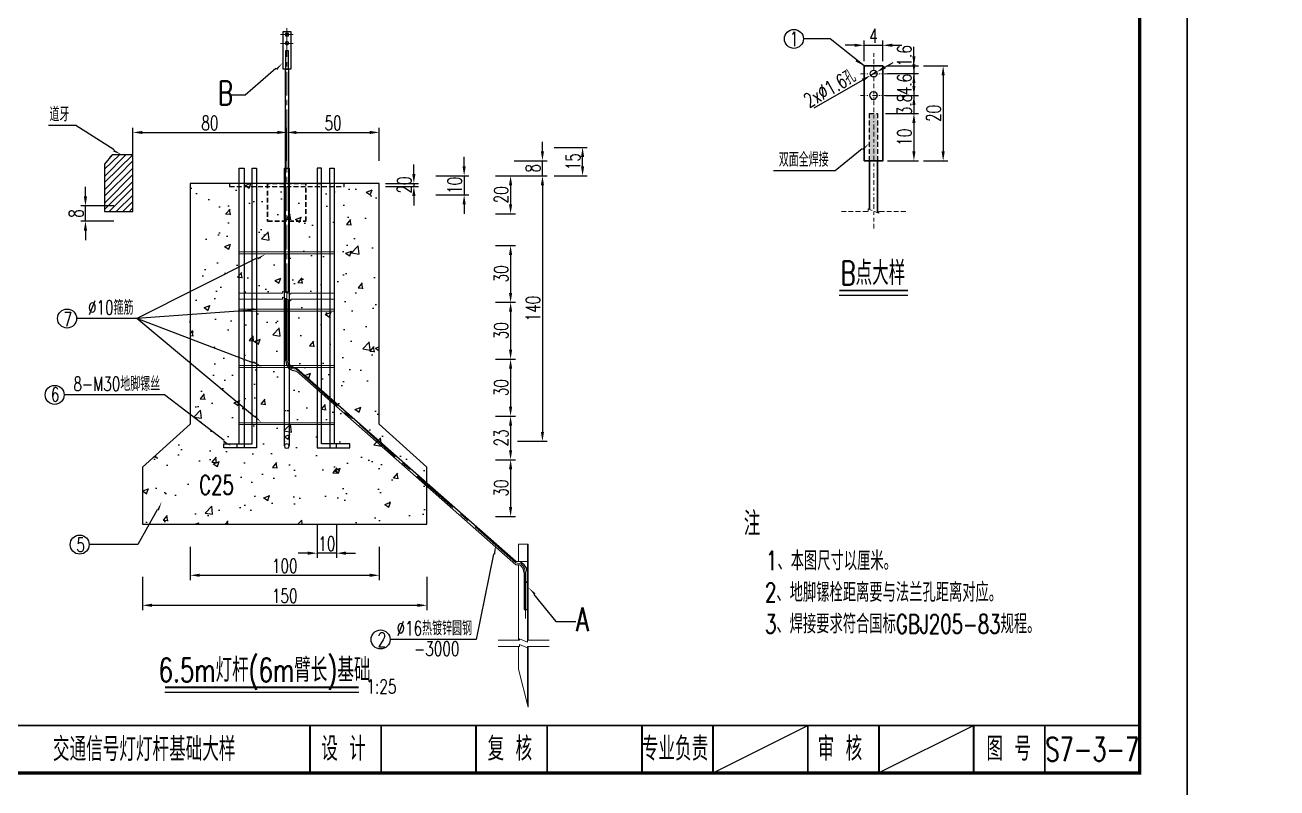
# Model space of a CAD drawing. Extents: x 12342 to 271026, y -9164 to -8044.
# Drawn here: x 14704.8 to 14968.9, y -8857.7 to -8696.8 of the extents above; entities that cross this region are included whole.
import ezdxf
from ezdxf.enums import TextEntityAlignment as Align

# ---------------------------------------------------------------- set-up
doc = ezdxf.new("R2010")
doc.units = 0
doc.header["$LTSCALE"] = 2
doc.header["$PDMODE"] = 32
doc.header["$PDSIZE"] = 0.3
doc.linetypes.add('DASHED', pattern=[0.75, 0.5, -0.25])
doc.layers.get('0').update_dxf_attribs({"linetype": 'CONTINUOUS'})
doc.layers.get('DEFPOINTS').update_dxf_attribs({"linetype": 'CONTINUOUS'})
for name, color, linetype in [('1', 251, 'DASHED'), ('1111111111', 7, 'CONTINUOUS'), ('图层1', 7, 'CONTINUOUS'), ('图框', 7, 'CONTINUOUS'), ('尺寸标注', 4, 'CONTINUOUS'), ('文字', 7, 'CONTINUOUS')]:
    doc.layers.add(name, color=color, linetype=linetype)
doc.styles.get("Standard").update_dxf_attribs({"font": 'simplex1.shx', "width": 0.7, "bigfont": 'hztxt.shx'})
doc.dimstyles.get("Standard").update_dxf_attribs({"dimtxt": 2, "dimasz": 2, "dimexe": 1, "dimexo": 2.5, "dimgap": 0, "dimtad": 1, "dimdec": 3, "dimlfac": 4, "dimzin": 13, "dimdsep": 46, "dimtxsty": 'Standard', "dimblk": 'DIM', "dimcen": -0.09, "dimclrd": 256, "dimclre": 256, "dimclrt": 7, "dimaunit": 1, "dimadec": 0, "dimazin": 0, "dimtfac": 0.0005, "dimtdec": 3, "dimtix": 1, "dimtmove": 2, "dimatfit": 3, "dimldrblk": 'DIM', "dimfxl": 0, "dimtolj": 1, "dimtzin": 13, "dimarcsym": 0})
doc.dimstyles.new('比例1：125', dxfattribs={"dimtxt": 3, "dimasz": 2, "dimexe": 1, "dimexo": 1, "dimgap": 0.5, "dimtad": 1, "dimlfac": 2.5, "dimzin": 12, "dimdsep": 46, "dimtxsty": 'Standard', "dimcen": -0.09, "dimclrd": 256, "dimclre": 256, "dimclrt": 7, "dimaunit": 1, "dimadec": 0, "dimazin": 3, "dimtfac": 0.0005, "dimtix": 1, "dimtmove": 2, "dimatfit": 3, "dimfxl": 0, "dimtolj": 1, "dimtzin": 13, "dimarcsym": 0})

# ---------------------------------------------------------------- blocks, each defined once
blk = doc.blocks.new('series')
at = {"width": 0.75}
for tag, height, p in [('页码', 4, (-35, -19)), ('图名', 5, (-220, -282)), ('图号', 5, (-20, -282))]:
    blk.add_attdef(tag, text='', height=height, dxfattribs=at).set_placement(p, align=Align.MIDDLE_CENTER)
blk = doc.blocks.new('*D799')
at = {"layer": 'DEFPOINTS', "color": 0}
for p in [(14717.53, -8734.93), (14763.99, -8734.93), (14763.99, -8738.13)]:
    blk.add_point(p, dxfattribs=at)
at = {"layer": '尺寸标注', "lineweight": -2}
for p, q in [((14717.53, -8732.93), (14717.53, -8730.93)), ((14723.53, -8734.93), (14716.53, -8734.93)), ((14717.53, -8738.13), (14717.53, -8734.93)), ((14723.53, -8738.13), (14716.53, -8738.13)), ((14717.53, -8740.13), (14717.53, -8742.13))]:
    blk.add_line(p, q, dxfattribs=at)
at = {"layer": '尺寸标注'}
for points in [[(14717.2, -8732.93), (14717.87, -8732.93), (14717.53, -8734.93)], [(14717.2, -8740.13), (14717.87, -8740.13), (14717.53, -8738.13)]]:
    blk.add_solid(points, dxfattribs=at)
at = {"layer": '尺寸标注', "color": 7, "insert": (14715.53, -8736.53), "char_height": 3, "attachment_point": 5, "rotation": 90}
blk.add_mtext('\\A1;8', dxfattribs=at)
blk = doc.blocks.new('*D800')
at = {"layer": 'DEFPOINTS', "color": 0}
for p in [(14766.42, -8785.54), (14770.49, -8785.54), (14766.42, -8808.19)]:
    blk.add_point(p, dxfattribs=at)
at = {"layer": '尺寸标注', "lineweight": -2}
for p, q in [((14766.42, -8802.19), (14766.42, -8809.19)), ((14770.49, -8802.19), (14770.49, -8809.19)), ((14764.42, -8808.19), (14762.42, -8808.19)), ((14770.49, -8808.19), (14766.42, -8808.19)), ((14772.49, -8808.19), (14774.49, -8808.19))]:
    blk.add_line(p, q, dxfattribs=at)
at = {"layer": '尺寸标注'}
for points in [[(14764.42, -8807.85), (14764.42, -8808.52), (14766.42, -8808.19)], [(14772.49, -8807.85), (14772.49, -8808.52), (14770.49, -8808.19)]]:
    blk.add_solid(points, dxfattribs=at)
at = {"layer": '尺寸标注', "color": 7, "insert": (14768.45, -8806.19), "char_height": 3, "attachment_point": 5}
blk.add_mtext('\\A1;10', dxfattribs=at)
blk = doc.blocks.new('*D816')
at = {"layer": 'DEFPOINTS', "color": 0}
for p in [(14729.57, -8794.31), (14789.57, -8796.05), (14789.57, -8819.19)]:
    blk.add_point(p, dxfattribs=at)
at = {"layer": '尺寸标注', "lineweight": -2}
for p, q in [((14729.57, -8813.19), (14729.57, -8820.19)), ((14789.57, -8813.19), (14789.57, -8820.19)), ((14731.57, -8819.19), (14787.57, -8819.19))]:
    blk.add_line(p, q, dxfattribs=at)
at = {"layer": '尺寸标注'}
for points in [[(14731.57, -8818.85), (14731.57, -8819.52), (14729.57, -8819.19)], [(14787.57, -8818.85), (14787.57, -8819.52), (14789.57, -8819.19)]]:
    blk.add_solid(points, dxfattribs=at)
at = {"layer": '尺寸标注', "color": 7, "insert": (14759.57, -8817.19), "char_height": 3, "attachment_point": 5}
blk.add_mtext('\\A1;150', dxfattribs=at)
blk = doc.blocks.new('*D817')
at = {"layer": 'DEFPOINTS', "color": 0}
for p in [(14739.62, -8780.97), (14779.52, -8780.97), (14779.52, -8812.85)]:
    blk.add_point(p, dxfattribs=at)
at = {"layer": '尺寸标注', "lineweight": -2}
for p, q in [((14739.62, -8806.85), (14739.62, -8813.85)), ((14779.52, -8806.85), (14779.52, -8813.85)), ((14741.62, -8812.85), (14777.52, -8812.85))]:
    blk.add_line(p, q, dxfattribs=at)
at = {"layer": '尺寸标注'}
for points in [[(14741.62, -8812.52), (14741.62, -8813.18), (14739.62, -8812.85)], [(14777.52, -8812.52), (14777.52, -8813.18), (14779.52, -8812.85)]]:
    blk.add_solid(points, dxfattribs=at)
at = {"layer": '尺寸标注', "color": 7, "insert": (14759.57, -8810.85), "char_height": 3, "attachment_point": 5}
blk.add_mtext('\\A1;100', dxfattribs=at)
blk = doc.blocks.new('*D801')
at = {"layer": 'DEFPOINTS', "color": 0}
for p in [(14773.51, -8722.59), (14822.4, -8722.59), (14773.51, -8728.59)]:
    blk.add_point(p, dxfattribs=at)
at = {"layer": '尺寸标注', "lineweight": -2}
for p, q in [((14816.4, -8722.59), (14823.4, -8722.59)), ((14822.4, -8726.59), (14822.4, -8724.59)), ((14816.4, -8728.59), (14823.4, -8728.59))]:
    blk.add_line(p, q, dxfattribs=at)
at = {"layer": '尺寸标注'}
for points in [[(14822.07, -8724.59), (14822.74, -8724.59), (14822.4, -8722.59)], [(14822.07, -8726.59), (14822.74, -8726.59), (14822.4, -8728.59)]]:
    blk.add_solid(points, dxfattribs=at)
at = {"layer": '尺寸标注', "color": 7, "insert": (14820.4, -8725.59), "char_height": 3, "attachment_point": 5, "rotation": 90}
blk.add_mtext('\\A1;15', dxfattribs=at)
blk = doc.blocks.new('*D802')
at = {"layer": 'DEFPOINTS', "color": 0}
for p in [(14773.51, -8725.39), (14813.94, -8725.39), (14773.51, -8728.59)]:
    blk.add_point(p, dxfattribs=at)
at = {"layer": '尺寸标注', "lineweight": -2}
for p, q in [((14813.94, -8723.39), (14813.94, -8721.39)), ((14807.94, -8725.39), (14814.94, -8725.39)), ((14813.94, -8728.59), (14813.94, -8725.39)), ((14807.94, -8728.59), (14814.94, -8728.59)), ((14813.94, -8730.59), (14813.94, -8732.59))]:
    blk.add_line(p, q, dxfattribs=at)
at = {"layer": '尺寸标注'}
for points in [[(14813.6, -8723.39), (14814.27, -8723.39), (14813.94, -8725.39)], [(14813.6, -8730.59), (14814.27, -8730.59), (14813.94, -8728.59)]]:
    blk.add_solid(points, dxfattribs=at)
at = {"layer": '尺寸标注', "color": 7, "insert": (14811.94, -8726.99), "char_height": 3, "attachment_point": 5, "rotation": 90}
blk.add_mtext('\\A1;8', dxfattribs=at)
blk = doc.blocks.new('*D803')
at = {"layer": 'DEFPOINTS', "color": 0}
for p in [(14807.66, -8728.59), (14807.66, -8784.59), (14813.94, -8784.59)]:
    blk.add_point(p, dxfattribs=at)
at = {"layer": '尺寸标注', "lineweight": -2}
for p, q in [((14808.66, -8728.59), (14814.94, -8728.59)), ((14813.94, -8730.59), (14813.94, -8782.59)), ((14808.66, -8784.59), (14814.94, -8784.59))]:
    blk.add_line(p, q, dxfattribs=at)
at = {"layer": '尺寸标注'}
for points in [[(14813.6, -8730.59), (14814.27, -8730.59), (14813.94, -8728.59)], [(14813.6, -8782.59), (14814.27, -8782.59), (14813.94, -8784.59)]]:
    blk.add_solid(points, dxfattribs=at)
at = {"layer": '尺寸标注', "color": 7, "insert": (14811.94, -8756.59), "char_height": 3, "attachment_point": 5, "rotation": 90}
blk.add_mtext('\\A1;140', dxfattribs=at)
blk = doc.blocks.new('*D804')
at = {"layer": 'DEFPOINTS', "color": 0}
for p in [(14803.02, -8728.59), (14803.02, -8736.59), (14807.22, -8736.59)]:
    blk.add_point(p, dxfattribs=at)
at = {"layer": '尺寸标注', "lineweight": -2}
for p, q in [((14804.02, -8728.59), (14808.22, -8728.59)), ((14807.22, -8730.59), (14807.22, -8734.59)), ((14804.02, -8736.59), (14808.22, -8736.59))]:
    blk.add_line(p, q, dxfattribs=at)
at = {"layer": '尺寸标注'}
for points in [[(14806.88, -8730.59), (14807.55, -8730.59), (14807.22, -8728.59)], [(14806.88, -8734.59), (14807.55, -8734.59), (14807.22, -8736.59)]]:
    blk.add_solid(points, dxfattribs=at)
at = {"layer": '尺寸标注', "color": 7, "insert": (14805.22, -8732.59), "char_height": 3, "attachment_point": 5, "rotation": 90}
blk.add_mtext('\\A1;20', dxfattribs=at)
blk = doc.blocks.new('*D805')
at = {"layer": 'DEFPOINTS', "color": 0}
for p in [(14803.02, -8743.27), (14803.02, -8755.27), (14807.22, -8755.27)]:
    blk.add_point(p, dxfattribs=at)
at = {"layer": '尺寸标注', "lineweight": -2}
for p, q in [((14804.02, -8743.27), (14808.22, -8743.27)), ((14807.22, -8745.27), (14807.22, -8753.27)), ((14804.02, -8755.27), (14808.22, -8755.27))]:
    blk.add_line(p, q, dxfattribs=at)
at = {"layer": '尺寸标注'}
for points in [[(14806.88, -8745.27), (14807.55, -8745.27), (14807.22, -8743.27)], [(14806.88, -8753.27), (14807.55, -8753.27), (14807.22, -8755.27)]]:
    blk.add_solid(points, dxfattribs=at)
at = {"layer": '尺寸标注', "color": 7, "insert": (14805.22, -8749.27), "char_height": 3, "attachment_point": 5, "rotation": 90}
blk.add_mtext('\\A1;30', dxfattribs=at)
blk = doc.blocks.new('*D806')
at = {"layer": 'DEFPOINTS', "color": 0}
for p in [(14803.02, -8755.27), (14803.02, -8767.27), (14807.22, -8767.27)]:
    blk.add_point(p, dxfattribs=at)
at = {"layer": '尺寸标注', "lineweight": -2}
for p, q in [((14804.02, -8755.27), (14808.22, -8755.27)), ((14807.22, -8757.27), (14807.22, -8765.27)), ((14804.02, -8767.27), (14808.22, -8767.27))]:
    blk.add_line(p, q, dxfattribs=at)
at = {"layer": '尺寸标注'}
for points in [[(14806.88, -8757.27), (14807.55, -8757.27), (14807.22, -8755.27)], [(14806.88, -8765.27), (14807.55, -8765.27), (14807.22, -8767.27)]]:
    blk.add_solid(points, dxfattribs=at)
at = {"layer": '尺寸标注', "color": 7, "insert": (14805.22, -8761.27), "char_height": 3, "attachment_point": 5, "rotation": 90}
blk.add_mtext('\\A1;30', dxfattribs=at)
blk = doc.blocks.new('*D807')
at = {"layer": 'DEFPOINTS', "color": 0}
for p in [(14803.02, -8767.27), (14803.02, -8779.27), (14807.22, -8779.27)]:
    blk.add_point(p, dxfattribs=at)
at = {"layer": '尺寸标注', "lineweight": -2}
for p, q in [((14804.02, -8767.27), (14808.22, -8767.27)), ((14807.22, -8769.27), (14807.22, -8777.27)), ((14804.02, -8779.27), (14808.22, -8779.27))]:
    blk.add_line(p, q, dxfattribs=at)
at = {"layer": '尺寸标注'}
for points in [[(14806.88, -8769.27), (14807.55, -8769.27), (14807.22, -8767.27)], [(14806.88, -8777.27), (14807.55, -8777.27), (14807.22, -8779.27)]]:
    blk.add_solid(points, dxfattribs=at)
at = {"layer": '尺寸标注', "color": 7, "insert": (14805.22, -8773.27), "char_height": 3, "attachment_point": 5, "rotation": 90}
blk.add_mtext('\\A1;30', dxfattribs=at)
blk = doc.blocks.new('*D808')
at = {"layer": 'DEFPOINTS', "color": 0}
for p in [(14803.02, -8779.27), (14803.02, -8788.47), (14807.22, -8788.47)]:
    blk.add_point(p, dxfattribs=at)
at = {"layer": '尺寸标注', "lineweight": -2}
for p, q in [((14804.02, -8779.27), (14808.22, -8779.27)), ((14807.22, -8781.27), (14807.22, -8786.47)), ((14804.02, -8788.47), (14808.22, -8788.47))]:
    blk.add_line(p, q, dxfattribs=at)
at = {"layer": '尺寸标注'}
for points in [[(14806.88, -8781.27), (14807.55, -8781.27), (14807.22, -8779.27)], [(14806.88, -8786.47), (14807.55, -8786.47), (14807.22, -8788.47)]]:
    blk.add_solid(points, dxfattribs=at)
at = {"layer": '尺寸标注', "color": 7, "insert": (14805.22, -8783.87), "char_height": 3, "attachment_point": 5, "rotation": 90}
blk.add_mtext('\\A1;23', dxfattribs=at)
blk = doc.blocks.new('*D809')
at = {"layer": 'DEFPOINTS', "color": 0}
for p in [(14803.02, -8788.47), (14803.02, -8800.47), (14807.22, -8800.47)]:
    blk.add_point(p, dxfattribs=at)
at = {"layer": '尺寸标注', "lineweight": -2}
for p, q in [((14804.02, -8788.47), (14808.22, -8788.47)), ((14807.22, -8790.47), (14807.22, -8798.47)), ((14804.02, -8800.47), (14808.22, -8800.47))]:
    blk.add_line(p, q, dxfattribs=at)
at = {"layer": '尺寸标注'}
for points in [[(14806.88, -8790.47), (14807.55, -8790.47), (14807.22, -8788.47)], [(14806.88, -8798.47), (14807.55, -8798.47), (14807.22, -8800.47)]]:
    blk.add_solid(points, dxfattribs=at)
at = {"layer": '尺寸标注', "color": 7, "insert": (14805.22, -8794.47), "char_height": 3, "attachment_point": 5, "rotation": 90}
blk.add_mtext('\\A1;30', dxfattribs=at)
blk = doc.blocks.new('*D810')
at = {"layer": 'DEFPOINTS', "color": 0}
for p in [(14789.33, -8728.59), (14789.33, -8732.59), (14797.42, -8732.59)]:
    blk.add_point(p, dxfattribs=at)
at = {"layer": '尺寸标注', "lineweight": -2}
for p, q in [((14797.42, -8726.59), (14797.42, -8724.59)), ((14791.42, -8728.59), (14798.42, -8728.59)), ((14797.42, -8728.59), (14797.42, -8732.59)), ((14791.42, -8732.59), (14798.42, -8732.59)), ((14797.42, -8734.59), (14797.42, -8736.59))]:
    blk.add_line(p, q, dxfattribs=at)
at = {"layer": '尺寸标注'}
for points in [[(14797.08, -8726.59), (14797.75, -8726.59), (14797.42, -8728.59)], [(14797.08, -8734.59), (14797.75, -8734.59), (14797.42, -8732.59)]]:
    blk.add_solid(points, dxfattribs=at)
at = {"layer": '尺寸标注', "color": 7, "insert": (14795.42, -8730.59), "char_height": 3, "attachment_point": 5, "rotation": 90}
blk.add_mtext('\\A1;10', dxfattribs=at)
blk = doc.blocks.new('*D818')
at = {"layer": 'DEFPOINTS', "color": 0}
for p in [(14760.03, -8719.43), (14727.54, -8733.97), (14760.03, -8735.4)]:
    blk.add_point(p, dxfattribs=at)
at = {"layer": '尺寸标注', "lineweight": -2}
for p, q in [((14727.54, -8725.43), (14727.54, -8718.43)), ((14729.54, -8719.43), (14758.03, -8719.43)), ((14760.03, -8725.43), (14760.03, -8718.43))]:
    blk.add_line(p, q, dxfattribs=at)
at = {"layer": '尺寸标注'}
for points in [[(14729.54, -8719.1), (14729.54, -8719.76), (14727.54, -8719.43)], [(14758.03, -8719.1), (14758.03, -8719.76), (14760.03, -8719.43)]]:
    blk.add_solid(points, dxfattribs=at)
at = {"layer": '尺寸标注', "color": 7, "insert": (14743.78, -8717.43), "char_height": 3, "attachment_point": 5}
blk.add_mtext('\\A1;80', dxfattribs=at)
blk = doc.blocks.new('*D819')
at = {"layer": 'DEFPOINTS', "color": 0}
for p in [(14779.52, -8719.43), (14760.03, -8731.41), (14779.52, -8733.6)]:
    blk.add_point(p, dxfattribs=at)
at = {"layer": '尺寸标注', "lineweight": -2}
for p, q in [((14760.03, -8725.43), (14760.03, -8718.43)), ((14762.03, -8719.43), (14777.52, -8719.43)), ((14779.52, -8725.43), (14779.52, -8718.43))]:
    blk.add_line(p, q, dxfattribs=at)
at = {"layer": '尺寸标注'}
for points in [[(14762.03, -8719.1), (14762.03, -8719.76), (14760.03, -8719.43)], [(14777.52, -8719.1), (14777.52, -8719.76), (14779.52, -8719.43)]]:
    blk.add_solid(points, dxfattribs=at)
at = {"layer": '尺寸标注', "color": 7, "insert": (14769.77, -8717.43), "char_height": 3, "attachment_point": 5}
blk.add_mtext('\\A1;50', dxfattribs=at)
blk = doc.blocks.new('*D820')
at = {"layer": 'DEFPOINTS', "color": 0}
for p in [(14776.6, -8730.21), (14776.6, -8730.82), (14786.81, -8730.82)]:
    blk.add_point(p, dxfattribs=at)
at = {"layer": '尺寸标注', "lineweight": -2}
for p, q in [((14786.81, -8728.21), (14786.81, -8726.21)), ((14780.81, -8730.21), (14787.81, -8730.21)), ((14780.81, -8730.82), (14787.81, -8730.82)), ((14786.81, -8730.21), (14786.81, -8730.82)), ((14786.81, -8732.82), (14786.81, -8734.82))]:
    blk.add_line(p, q, dxfattribs=at)
at = {"layer": '尺寸标注'}
for points in [[(14786.48, -8728.21), (14787.15, -8728.21), (14786.81, -8730.21)], [(14786.48, -8732.82), (14787.15, -8732.82), (14786.81, -8730.82)]]:
    blk.add_solid(points, dxfattribs=at)
at = {"layer": '尺寸标注', "color": 7, "insert": (14784.81, -8730.52), "char_height": 3, "attachment_point": 5, "rotation": 90}
blk.add_mtext('\\A1;20', dxfattribs=at)
blk = doc.blocks.new('DIM')
at = {"color": 4}
blk.add_lwpolyline([(-1, -0.1, 0.2, 0, 0), (0, 0, 0, 0, 0)], format="xyseb", dxfattribs=at)
blk = doc.blocks.new('*D825')
at = {"layer": 'DEFPOINTS', "color": 0}
for p in [(14885.73, -8701.04), (14881.78, -8705.38), (14885.73, -8705.38)]:
    blk.add_point(p, dxfattribs=at)
at = {"layer": '尺寸标注', "lineweight": -2}
for p, q in [((14879.78, -8701.04), (14877.78, -8701.04)), ((14881.78, -8704.38), (14881.78, -8700.04)), ((14881.78, -8701.04), (14885.73, -8701.04)), ((14885.73, -8704.38), (14885.73, -8700.04)), ((14887.73, -8701.04), (14889.73, -8701.04))]:
    blk.add_line(p, q, dxfattribs=at)
at = {"layer": '尺寸标注'}
for points in [[(14879.78, -8700.71), (14879.78, -8701.38), (14881.78, -8701.04)], [(14887.73, -8700.71), (14887.73, -8701.38), (14885.73, -8701.04)]]:
    blk.add_solid(points, dxfattribs=at)
at = {"layer": '尺寸标注', "color": 7, "insert": (14883.76, -8699.04), "char_height": 3, "attachment_point": 5}
blk.add_mtext('\\A1;4', dxfattribs=at)
blk = doc.blocks.new('*D826')
at = {"layer": 'DEFPOINTS', "color": 0}
for p in [(14885.73, -8705.38), (14885.73, -8707.03), (14892.3, -8707.03)]:
    blk.add_point(p, dxfattribs=at)
at = {"layer": '尺寸标注', "lineweight": -2}
for p, q in [((14892.3, -8703.38), (14892.3, -8701.38)), ((14886.73, -8705.38), (14893.3, -8705.38)), ((14886.73, -8707.03), (14893.3, -8707.03)), ((14892.3, -8705.38), (14892.3, -8707.03)), ((14892.3, -8709.03), (14892.3, -8711.03))]:
    blk.add_line(p, q, dxfattribs=at)
at = {"layer": '尺寸标注'}
for points in [[(14891.97, -8703.38), (14892.63, -8703.38), (14892.3, -8705.38)], [(14891.97, -8709.03), (14892.63, -8709.03), (14892.3, -8707.03)]]:
    blk.add_solid(points, dxfattribs=at)
at = {"layer": '尺寸标注', "color": 7, "insert": (14890.3, -8703.26), "char_height": 3, "attachment_point": 5, "rotation": 90}
blk.add_mtext('\\A1;1.6', dxfattribs=at)
blk = doc.blocks.new('*D827')
at = {"layer": 'DEFPOINTS', "color": 0}
for p in [(14887.01, -8707.03), (14887.01, -8711.62), (14892.3, -8711.62)]:
    blk.add_point(p, dxfattribs=at)
at = {"layer": '尺寸标注', "lineweight": -2}
for p, q in [((14892.3, -8705.03), (14892.3, -8703.03)), ((14888.01, -8707.03), (14893.3, -8707.03)), ((14892.3, -8707.03), (14892.3, -8711.62)), ((14888.01, -8711.62), (14893.3, -8711.62)), ((14892.3, -8713.62), (14892.3, -8715.62))]:
    blk.add_line(p, q, dxfattribs=at)
at = {"layer": '尺寸标注'}
for points in [[(14891.97, -8705.03), (14892.63, -8705.03), (14892.3, -8707.03)], [(14891.97, -8713.62), (14892.63, -8713.62), (14892.3, -8711.62)]]:
    blk.add_solid(points, dxfattribs=at)
at = {"layer": '尺寸标注', "color": 7, "insert": (14890.3, -8709.32), "char_height": 3, "attachment_point": 5, "rotation": 90}
blk.add_mtext('\\A1;4.6', dxfattribs=at)
blk = doc.blocks.new('*D828')
at = {"layer": 'DEFPOINTS', "color": 0}
for p in [(14885.16, -8711.62), (14884.59, -8715.44), (14892.3, -8715.44)]:
    blk.add_point(p, dxfattribs=at)
at = {"layer": '尺寸标注', "lineweight": -2}
for p, q in [((14892.3, -8709.62), (14892.3, -8707.62)), ((14886.3, -8711.62), (14893.3, -8711.62)), ((14892.3, -8711.62), (14892.3, -8715.44)), ((14886.3, -8715.44), (14893.3, -8715.44)), ((14892.3, -8717.44), (14892.3, -8719.44))]:
    blk.add_line(p, q, dxfattribs=at)
at = {"layer": '尺寸标注'}
for points in [[(14891.97, -8709.62), (14892.63, -8709.62), (14892.3, -8711.62)], [(14891.97, -8717.44), (14892.63, -8717.44), (14892.3, -8715.44)]]:
    blk.add_solid(points, dxfattribs=at)
at = {"layer": '尺寸标注', "color": 7, "insert": (14890.3, -8713.53), "char_height": 3, "attachment_point": 5, "rotation": 90}
blk.add_mtext('\\A1;3.8', dxfattribs=at)
blk = doc.blocks.new('*D829')
at = {"layer": 'DEFPOINTS', "color": 0}
for p in [(14884.59, -8715.44), (14885.73, -8725.44), (14892.3, -8725.44)]:
    blk.add_point(p, dxfattribs=at)
at = {"layer": '尺寸标注', "lineweight": -2}
for p, q in [((14886.3, -8715.44), (14893.3, -8715.44)), ((14892.3, -8717.44), (14892.3, -8723.44)), ((14886.73, -8725.44), (14893.3, -8725.44))]:
    blk.add_line(p, q, dxfattribs=at)
at = {"layer": '尺寸标注'}
for points in [[(14891.97, -8717.44), (14892.63, -8717.44), (14892.3, -8715.44)], [(14891.97, -8723.44), (14892.63, -8723.44), (14892.3, -8725.44)]]:
    blk.add_solid(points, dxfattribs=at)
at = {"layer": '尺寸标注', "color": 7, "insert": (14890.3, -8720.44), "char_height": 3, "attachment_point": 5, "rotation": 90}
blk.add_mtext('\\A1;10', dxfattribs=at)
blk = doc.blocks.new('*D822')
at = {"layer": 'DEFPOINTS', "color": 0}
for p in [(14893.3, -8705.38), (14893.3, -8725.44), (14898.47, -8725.44)]:
    blk.add_point(p, dxfattribs=at)
at = {"layer": '尺寸标注', "lineweight": -2}
for p, q in [((14894.3, -8705.38), (14899.47, -8705.38)), ((14898.47, -8707.38), (14898.47, -8723.44)), ((14894.3, -8725.44), (14899.47, -8725.44))]:
    blk.add_line(p, q, dxfattribs=at)
at = {"layer": '尺寸标注'}
for points in [[(14898.13, -8707.38), (14898.8, -8707.38), (14898.47, -8705.38)], [(14898.13, -8723.44), (14898.8, -8723.44), (14898.47, -8725.44)]]:
    blk.add_solid(points, dxfattribs=at)
at = {"layer": '尺寸标注', "color": 7, "insert": (14896.47, -8715.41), "char_height": 3, "attachment_point": 5, "rotation": 90}
blk.add_mtext('\\A1;20', dxfattribs=at)
blk = doc.blocks.new('*D823')
at = {"layer": 'DEFPOINTS', "color": 0}
for p in [(14884.44, -8706.67), (14883.2, -8707.39)]:
    blk.add_point(p, dxfattribs=at)
at = {"layer": '尺寸标注', "lineweight": -2}
for p, q in [((14886.18, -8705.68), (14887.91, -8704.68)), ((14884.44, -8706.67), (14883.2, -8707.39)), ((14871.27, -8714.23), (14881.46, -8708.38))]:
    blk.add_line(p, q, dxfattribs=at)
at = {"layer": '尺寸标注'}
for points in [[(14886.01, -8705.39), (14886.35, -8705.97), (14884.44, -8706.67)], [(14881.3, -8708.1), (14881.63, -8708.67), (14883.2, -8707.39)]]:
    blk.add_solid(points, dxfattribs=at)
at = {"layer": '尺寸标注', "color": 7, "insert": (14874.51, -8710.07), "char_height": 3, "attachment_point": 5, "rotation": 29.8466}
blk.add_mtext('\\A1;2x%%C1.6孔', dxfattribs=at)

msp = doc.modelspace()

# ---------------------------------------------------------------- hatches: boundary and pattern name
at = {"layer": '图层1'}
msp.add_hatch(color=256, dxfattribs=at).paths.add_polyline_path([(14884.585735, -8715.438964), (14882.929684, -8715.438964), (14882.929684, -8725.438964), (14884.585735, -8725.438964)])
at = {"layer": '图框', "linetype": 'Continuous'}
h = msp.add_hatch(dxfattribs=at)
h.set_pattern_fill('AR-CONC', color=8, scale=0.07, style=0)
h.set_pattern_definition([(50, (1215.803, 0), (12.752927, -1.115736), [1.3335, -14.6685]), (355, (1215.803, 0), (-2.466998, 13.373965), [1.0668, -11.7348]), (100.451, (1216.866, -0.093), (10.285975, 12.258168), [1.1333, -12.4663]), (46.1842, (1215.803, 3.556), (18.975533, -2.942963), [2.00025, -22.00275]), (96.6356, (1217.384, 3.31), (16.618296, 17.319789), [1.69995, -18.69945]), (351.184, (1215.803, 3.556), (16.618322, 17.319758), [1.6002, -17.6022]), (21, (1217.581, 2.667), (10.6130416, -7.158586), [1.3335, -14.6685]), (326, (1217.581, 2.667), (4.326142, 12.893158), [1.0668, -11.7348]), (71.4514, (1218.466, 2.07), (14.939154, 5.7346), [1.1333, -12.4663]), (37.5, (1215.803, 0), (0.2162022, 5.9188527), [0, -11.59256, 0, -11.9126, 0, -11.77925]), (7.5, (1215.803, 0), (4.6773764, 7.0126402), [0, -6.79196, 0, -11.32586, 0, -4.48945]), (327.5, (1211.838, 0), (9.4913417, -0.4010121), [0, -4.445, 0, -13.8684, 0, -18.4023]), (317.5, (1210.06, 0), (10.3690427, 1.7798544), [0, -5.7785, 0, -9.21004, 0, -13.0683])])
h.paths.add_polyline_path([(14739.622146, -8780.974884), (14729.571385, -8790.010417), (14729.571385, -8802.091636), (14789.571385, -8802.091636), (14789.571385, -8790.010417), (14779.520623, -8780.974884), (14779.520623, -8730.213463), (14768.048542, -8730.213463), (14739.622146, -8730.213463)])

# ---------------------------------------------------------------- linework, layer by layer
at = {"layer": '1', "color": 2, "linetype": 'ByBlock', "lineweight": 5}
for points in [[(14761.348035, -8698.741382), (14758.708441, -8698.741382)], [(14760.028238, -8703.512956), (14760.028238, -8697.421585)], [(14761.348035, -8700.670316), (14758.708441, -8700.670316)], [(14760.028238, -8705.543412), (14760.028238, -8704.629707)], [(14760.028238, -8711.634783), (14760.028238, -8706.660164)], [(14760.028238, -8713.66524), (14760.028238, -8712.548489)], [(14760.028238, -8719.75661), (14760.028238, -8714.578945)], [(14760.028238, -8721.787067), (14760.028238, -8720.670316)], [(14760.028238, -8727.878438), (14760.028238, -8722.700773)], [(14760.028238, -8729.908895), (14760.028238, -8728.792143)], [(14760.028238, -8736.000265), (14760.028238, -8730.8226)], [(14760.028238, -8738.030722), (14760.028238, -8736.913971)], [(14760.028238, -8744.122093), (14760.028238, -8738.944428)], [(14760.028238, -8746.152549), (14760.028238, -8745.035798)], [(14760.028238, -8753.360671), (14760.028238, -8747.066255)], [(14760.028238, -8753.360671), (14760.028238, -8767.370824), (14760.332806, -8768.487575), (14760.941943, -8769.198235), (14762.058695, -8769.40128), (14770.688136, -8777.117016)], [(14772.210979, -8778.538336), (14773.835344, -8779.75661)], [(14775.358187, -8781.076407), (14782.870877, -8787.878438)], [(14784.39372, -8789.198235), (14786.018085, -8790.518032)], [(14787.540928, -8791.939351), (14795.053618, -8798.538336)], [(14796.677984, -8799.858133), (14798.200826, -8801.279453)], [(14799.723669, -8802.59925), (14808.353111, -8810.213463)], [(14810.383568, -8812.24392), (14810.078999, -8811.228692), (14809.469862, -8810.416509), (14808.353111, -8810.213463)], [(14810.383568, -8812.24392), (14810.383568, -8821.990113)]]:
    msp.add_lwpolyline(points, dxfattribs=at)
at = {"layer": '1', "color": 2, "linetype": 'ByBlock', "lineweight": 25}
for points in [[(14760.332806, -8698.741382), (14760.332806, -8698.538336), (14760.028238, -8698.538336), (14759.723669, -8698.538336), (14759.723669, -8698.741382), (14759.723669, -8699.04595), (14760.028238, -8699.04595), (14760.332806, -8699.04595), (14760.332806, -8698.741382)], [(14760.332806, -8700.670316), (14760.332806, -8700.365747), (14760.028238, -8700.264225), (14759.723669, -8700.365747), (14759.723669, -8700.771839), (14760.028238, -8700.974884), (14760.332806, -8700.771839), (14760.332806, -8700.670316)], [(14759.723669, -8702.193159), (14759.723669, -8706.051027), (14760.332806, -8706.051027), (14760.332806, -8702.193159), (14759.723669, -8702.193159)], [(14760.332806, -8767.370824), (14760.332806, -8754.680468)], [(14750.992705, -8767.675392), (14750.992705, -8767.573869)], [(14760.332806, -8767.370824), (14760.535852, -8768.386052), (14761.246512, -8768.893666), (14762.058695, -8769.198235)], [(14810.078999, -8812.24392), (14809.875953, -8811.431737), (14809.266816, -8810.721077), (14808.353111, -8810.619554)], [(14810.789659, -8820.061179), (14810.789659, -8814.274377), (14810.078999, -8814.274377), (14810.078999, -8820.061179), (14810.789659, -8820.061179)]]:
    msp.add_lwpolyline(points, dxfattribs=at)
at = {"layer": '1', "color": 0, "lineweight": 5}
for points in [[(14883.821404, -8704.993104), (14883.821404, -8702.70011)], [(14882.037965, -8707.03132), (14880.509302, -8707.03132)], [(14882.611213, -8707.03132), (14882.356436, -8707.03132)], [(14884.585735, -8707.03132), (14882.929684, -8707.03132)], [(14883.821404, -8706.266989), (14883.821404, -8705.566352)], [(14883.821404, -8710.088645), (14883.821404, -8706.840238)], [(14885.158984, -8707.03132), (14884.904207, -8707.03132)], [(14887.006118, -8707.03132), (14885.477455, -8707.03132)], [(14882.037965, -8711.617308), (14880.509302, -8711.617308)], [(14882.611213, -8711.617308), (14882.356436, -8711.617308)], [(14884.585735, -8711.617308), (14882.929684, -8711.617308)], [(14883.821404, -8711.362531), (14883.821404, -8710.661894)], [(14883.821404, -8715.184187), (14883.821404, -8711.935779)], [(14885.158984, -8711.617308), (14884.904207, -8711.617308)], [(14887.006118, -8711.617308), (14885.477455, -8711.617308)], [(14883.821404, -8716.458072), (14883.821404, -8715.757435)], [(14883.821404, -8720.279728), (14883.821404, -8717.03132)], [(14883.821404, -8721.553613), (14883.821404, -8720.852976)], [(14883.821404, -8725.375269), (14883.821404, -8722.126862)], [(14883.821404, -8726.649155), (14883.821404, -8725.948518)], [(14883.821404, -8730.470811), (14883.821404, -8727.222403)], [(14883.821404, -8731.744696), (14883.821404, -8731.044059)], [(14883.821404, -8735.566352), (14883.821404, -8732.317945)], [(14883.821404, -8736.840238), (14883.821404, -8736.139601)], [(14883.821404, -8739.70648), (14883.821404, -8737.413486)]]:
    msp.add_lwpolyline(points, dxfattribs=at)
at = {"layer": '1', "color": 1, "linetype": 'ByBlock', "lineweight": 30}
for points in [[(14881.783188, -8725.438964), (14881.783188, -8705.375269), (14885.732232, -8705.375269), (14885.732232, -8725.438964), (14881.783188, -8725.438964)], [(14882.929684, -8735.693741), (14882.929684, -8725.438964)], [(14884.585735, -8725.438964), (14884.585735, -8736.394378)]]:
    msp.add_lwpolyline(points, dxfattribs=at)
at = {"layer": '1', "color": 0, "lineweight": 9}
for points in [[(14884.394653, -8706.521766), (14883.120767, -8707.540875)], [(14882.929684, -8725.438964), (14884.585735, -8725.438964)], [(14877.006118, -8736.075906), (14882.674907, -8736.075906), (14882.674907, -8735.566352)], [(14884.904207, -8736.075906), (14884.904207, -8736.458072), (14882.674907, -8735.566352)], [(14890.572997, -8736.075906), (14884.904207, -8736.075906)]]:
    msp.add_lwpolyline(points, dxfattribs=at)
at = {"layer": '1', "color": 0, "lineweight": 25}
for points in [[(14884.585735, -8711.617308), (14884.458347, -8711.235142), (14884.139876, -8710.916671), (14883.821404, -8710.852976), (14883.375544, -8710.916671), (14883.057073, -8711.235142), (14882.929684, -8711.617308), (14883.057073, -8711.999473), (14883.375544, -8712.381639), (14883.821404, -8712.445333), (14884.139876, -8712.381639), (14884.458347, -8711.999473), (14884.585735, -8711.617308)], [(14884.585735, -8715.438964), (14884.585735, -8725.438964), (14882.929684, -8725.438964), (14882.929684, -8715.438964), (14884.585735, -8715.438964)], [(14747.947019, -8730.213463), (14747.947019, -8730.8226), (14772.109456, -8730.8226), (14772.109456, -8730.213463), (14747.947019, -8730.213463)]]:
    msp.add_lwpolyline(points, dxfattribs=at)
at = {"layer": '1', "color": 2, "linetype": 'ByBlock', "lineweight": 9}
for points in [[(14721.55108, -8727.167778), (14724.698288, -8724.122093)], [(14721.55108, -8728.69062), (14726.018085, -8724.122093)], [(14721.55108, -8730.010417), (14727.540928, -8724.122093)], [(14721.55108, -8731.53326), (14727.540928, -8725.44189)], [(14722.667832, -8724.629707), (14723.175446, -8724.122093)], [(14721.55108, -8732.853057), (14727.540928, -8726.964732)], [(14721.55108, -8734.3759), (14727.540928, -8728.284529)], [(14721.55108, -8735.695697), (14727.540928, -8729.807372)], [(14722.566309, -8736.101788), (14727.540928, -8731.127169)], [(14723.987629, -8736.101788), (14727.540928, -8732.650011)], [(14725.408948, -8736.101788), (14727.540928, -8733.969808)], [(14726.830268, -8736.101788), (14727.540928, -8735.289605)], [(14755.865801, -8736.913971), (14755.865801, -8736.812448)], [(14749.977476, -8743.817524), (14749.977476, -8743.716001)], [(14749.977476, -8744.629707), (14749.977476, -8745.035798), (14770.078999, -8745.035798)], [(14749.977476, -8744.629707), (14770.078999, -8744.629707)], [(14770.078999, -8744.629707), (14770.078999, -8745.035798)], [(14749.977476, -8753.360671), (14759.114532, -8753.360671), (14759.114532, -8752.95458)], [(14749.977476, -8754.578945), (14759.114532, -8754.578945), (14759.114532, -8754.172854)], [(14760.84042, -8753.360671), (14760.84042, -8753.563717), (14759.114532, -8752.95458)], [(14760.84042, -8754.578945), (14760.84042, -8754.985037), (14759.114532, -8754.172854)], [(14760.84042, -8753.360671), (14770.078999, -8753.360671)], [(14760.84042, -8754.578945), (14770.078999, -8754.578945)], [(14749.977476, -8756.710925), (14770.078999, -8756.710925)], [(14770.078999, -8757.117016), (14749.977476, -8757.117016), (14749.977476, -8756.710925)], [(14770.078999, -8756.710925), (14770.078999, -8757.117016)], [(14749.977476, -8768.995189), (14749.977476, -8768.589098), (14770.078999, -8768.589098), (14770.078999, -8768.995189), (14749.977476, -8768.995189)], [(14749.977476, -8780.670316), (14770.078999, -8780.670316)], [(14770.078999, -8781.076407), (14749.977476, -8781.076407)], [(14810.789659, -8806.660164), (14810.891182, -8806.355595)], [(14810.789659, -8807.066255), (14810.891182, -8806.761686)], [(14810.789659, -8807.472346), (14810.891182, -8807.370824)], [(14810.789659, -8807.979961), (14810.891182, -8807.776915)], [(14810.789659, -8808.386052), (14810.891182, -8808.183006)], [(14810.789659, -8808.792143), (14810.891182, -8808.69062)], [(14810.789659, -8809.198235), (14810.891182, -8809.096712)], [(14810.789659, -8809.807372), (14810.891182, -8809.502803)], [(14810.789659, -8810.213463), (14810.891182, -8810.010417)], [(14810.789659, -8810.619554), (14810.891182, -8810.416509)], [(14810.789659, -8811.127169), (14810.891182, -8810.8226)], [(14810.789659, -8811.53326), (14810.891182, -8811.431737)], [(14810.789659, -8811.939351), (14810.891182, -8811.837829)], [(14810.789659, -8812.446966), (14810.891182, -8812.24392)], [(14810.789659, -8812.853057), (14810.891182, -8812.650011)], [(14810.789659, -8813.259148), (14810.891182, -8813.157626)], [(14810.789659, -8813.868285), (14810.891182, -8813.563717)], [(14810.789659, -8814.274377), (14810.891182, -8813.969808)], [(14810.789659, -8814.680468), (14810.891182, -8814.477423)], [(14810.789659, -8815.188082), (14810.891182, -8814.883514)], [(14810.789659, -8815.594174), (14810.891182, -8815.289605)], [(14810.789659, -8816.000265), (14810.891182, -8815.898742)], [(14810.789659, -8816.406357), (14810.891182, -8816.304834)], [(14810.789659, -8816.913971), (14810.891182, -8816.710925)], [(14810.789659, -8817.320062), (14810.891182, -8817.218539)], [(14810.789659, -8817.726153), (14810.891182, -8817.624631)], [(14810.789659, -8818.335291), (14810.891182, -8818.030722)], [(14810.789659, -8818.741382), (14810.891182, -8818.538336)], [(14810.789659, -8819.147473), (14810.891182, -8818.944428)], [(14810.789659, -8819.655087), (14810.891182, -8819.350519)], [(14810.789659, -8820.061179), (14810.891182, -8819.959656)], [(14810.789659, -8820.46727), (14810.891182, -8820.365747)], [(14810.789659, -8820.974884), (14810.891182, -8820.771839)], [(14810.789659, -8821.380976), (14810.891182, -8821.17793)], [(14810.789659, -8821.787067), (14810.891182, -8821.685544)], [(14810.789659, -8822.802296), (14810.891182, -8822.497727)], [(14810.789659, -8823.208387), (14810.891182, -8823.005341)], [(14810.789659, -8823.716001), (14810.891182, -8823.411433)], [(14810.789659, -8824.122093), (14810.891182, -8823.817524)], [(14810.789659, -8824.528184), (14810.891182, -8824.426661)], [(14810.789659, -8824.934275), (14810.891182, -8824.832752)], [(14810.789659, -8825.44189), (14810.891182, -8825.238844)], [(14810.789659, -8825.847981), (14810.891182, -8825.746458)], [(14810.789659, -8826.254072), (14810.891182, -8826.152549)], [(14804.596766, -8826.558641), (14809.063771, -8826.558641), (14809.063771, -8826.254072)], [(14804.596766, -8827.878438), (14809.063771, -8827.878438), (14809.063771, -8827.472346)], [(14810.789659, -8826.558641), (14810.789659, -8826.964732), (14809.063771, -8826.254072)], [(14810.789659, -8827.878438), (14810.789659, -8828.183006), (14809.063771, -8827.472346)], [(14815.358187, -8826.558641), (14810.789659, -8826.558641)], [(14810.789659, -8826.863209), (14810.789659, -8826.660164)], [(14815.358187, -8827.878438), (14810.789659, -8827.878438)], [(14810.789659, -8828.487575), (14810.891182, -8828.183006)], [(14810.789659, -8828.893666), (14810.891182, -8828.69062)], [(14810.891182, -8826.558641), (14810.891182, -8826.457118)], [(14810.789659, -8829.299758), (14810.891182, -8829.096712)], [(14810.789659, -8829.807372), (14810.891182, -8829.502803)], [(14810.789659, -8830.213463), (14810.891182, -8829.908895)], [(14810.789659, -8830.619554), (14810.891182, -8830.518032)], [(14810.789659, -8831.127169), (14810.891182, -8830.924123)], [(14810.789659, -8831.53326), (14810.891182, -8831.330214)], [(14810.789659, -8831.939351), (14810.891182, -8831.837829)], [(14810.789659, -8832.548489), (14810.891182, -8832.24392)], [(14810.789659, -8832.95458), (14810.891182, -8832.650011)], [(14810.789659, -8833.360671), (14810.891182, -8833.157626)], [(14810.789659, -8833.766763), (14810.891182, -8833.563717)], [(14810.789659, -8834.274377), (14810.891182, -8833.969808)], [(14810.789659, -8834.680468), (14810.891182, -8834.578945)], [(14810.789659, -8835.010619), (14810.891182, -8834.909096)], [(14810.789659, -8835.518233), (14810.891182, -8835.315187)], [(14810.789659, -8835.924324), (14810.891182, -8835.822802)], [(14810.789659, -8836.330416), (14810.891182, -8836.228893)], [(14810.789659, -8836.939553), (14810.891182, -8836.634984)], [(14810.789659, -8837.345644), (14810.891182, -8837.142599)], [(14810.789659, -8837.751736), (14810.891182, -8837.54869)]]:
    msp.add_lwpolyline(points, dxfattribs=at)
at = {"layer": '1', "color": 0, "lineweight": 30}
msp.add_lwpolyline([(14755.967324, -8730.213463), (14755.967324, -8738.132245), (14763.987629, -8738.132245), (14763.987629, -8730.213463), (14755.967324, -8730.213463)], dxfattribs=at)
at = {"layer": '1', "color": 1, "linetype": 'ByBlock', "lineweight": 25}
for points in [[(14759.723669, -8754.3759), (14759.723669, -8767.370824), (14759.926715, -8768.386052), (14760.434329, -8769.198235), (14761.144989, -8769.604326), (14762.058695, -8769.807372), (14808.353111, -8810.619554)], [(14810.078999, -8812.24392), (14810.078999, -8814.274377), (14810.789659, -8814.274377), (14810.789659, -8812.24392), (14810.48509, -8811.228692), (14810.078999, -8810.619554), (14809.266816, -8810.010417), (14808.353111, -8809.908895), (14762.058695, -8769.198235)]]:
    msp.add_lwpolyline(points, dxfattribs=at)
at = {"layer": '1', "color": 1, "linetype": 'ByBlock', "lineweight": 9}
for points in [[(14808.860725, -8809.908895), (14808.860725, -8806.254072), (14810.891182, -8806.254072), (14810.891182, -8809.908895), (14808.860725, -8809.908895)], [(14810.891182, -8826.558641), (14810.891182, -8806.254072), (14810.789659, -8806.254072), (14810.789659, -8826.964732), (14810.789659, -8826.558641), (14810.891182, -8826.558641)], [(14808.860725, -8826.558641), (14808.860725, -8810.619554)], [(14810.789659, -8822.396204), (14810.891182, -8822.091636)], [(14810.891182, -8827.878438), (14810.891182, -8840.670316), (14808.860725, -8832.650011), (14808.860725, -8827.878438)], [(14810.891182, -8827.878438), (14810.891182, -8840.670316), (14810.789659, -8839.858133), (14810.789659, -8828.183006)]]:
    msp.add_lwpolyline(points, dxfattribs=at)
at = {"layer": '图层1', "color": 4}
for points in [[(14757.702843, -8705.973992), (14751.225867, -8711.571497), (14748.159001, -8711.571497)], [(14723.55925, -8723.090812), (14715.497506, -8717.954086), (14709.740236, -8717.954086)], [(14881.37663, -8722.902285), (14875.702917, -8727.506002), (14862.704877, -8727.506002)], [(14753.83026, -8745.893324), (14728.374584, -8758.686821), (14715.661036, -8758.686864)], [(14746.780796, -8784.438322), (14734.233944, -8774.807801), (14713.041419, -8774.788508)], [(14732.668725, -8799.012903), (14728.591155, -8806.377821), (14718.316934, -8806.377821)], [(14803.636593, -8808.365581), (14799.93959, -8826.392735), (14781.799202, -8826.392821)], [(14812.151936, -8816.915571), (14816.792499, -8822.630271), (14820.961435, -8822.630271)]]:
    msp.add_lwpolyline(points, dxfattribs=at)
at = {"layer": '图层1', "color": 4, "extrusion": (0, 0, -1)}
for points in [[(-14752.70883, -8756.916942), (-14728.374584, -8758.686821)], [(-14752.835405, -8768.03742), (-14728.374584, -8758.686821)], [(-14753.170091, -8779.447325), (-14728.374584, -8758.686821)]]:
    msp.add_lwpolyline(points, dxfattribs=at)
at = {"layer": '图层1'}
for centre, radius in [((14866.990831, -8699.696721), 2.006166), ((14883.821404, -8707.03132), 0.718504), ((14713.654871, -8758.686868), 2.006166), ((14711.035254, -8774.788508), 2.006166), ((14716.310768, -8806.377821), 2.006166), ((14779.793037, -8826.392841), 2.006166)]:
    msp.add_circle(centre, radius, dxfattribs=at)
at = {"layer": '图框', "linetype": 'Continuous'}
msp.add_line((14849.923771, -8854.543704), (14869.923771, -8844.543704), dxfattribs=at)
at = {"layer": '图框'}
msp.add_line((14904.923771, -8844.543704), (14884.923771, -8854.543704), dxfattribs=at)
for points in [[(14949.923771, -8864.543704), (14949.923771, -8567.543704), (14529.923771, -8567.543704), (14529.923771, -8864.543704)], [(15369.923771, -8864.543704), (15369.923771, -8567.543704), (14949.923771, -8567.543704), (14949.923771, -8864.543704)]]:
    msp.add_lwpolyline(points, close=True, dxfattribs=at)
for points, const_width in [([(14939.923771, -8577.543704), (14559.923771, -8577.543704), (14559.923771, -8854.543704), (14939.923771, -8854.543704), (14939.923771, -8577.543704)], 0.7), ([(14559.923771, -8844.543704), (14939.923771, -8844.543704)], 0.4), ([(14764.923771, -8854.543704), (14764.923771, -8844.543704)], 0.4), ([(14779.923771, -8854.543704), (14779.923771, -8844.543704)], 0.4), ([(14799.923771, -8854.543704), (14799.923771, -8844.543704)], 0.4), ([(14814.923771, -8854.543704), (14814.923771, -8844.543704)], 0.4), ([(14834.923771, -8854.543704), (14834.923771, -8844.543704)], 0.4), ([(14834.923771, -8854.543704), (14834.923771, -8844.543704)], 0.4), ([(14849.923771, -8854.543704), (14849.923771, -8844.543704)], 0.4), ([(14869.923771, -8854.543704), (14869.923771, -8844.543704)], 0.4), ([(14884.923771, -8854.543704), (14884.923771, -8844.543704)], 0.4), ([(14904.923771, -8854.543704), (14904.923771, -8844.543704)], 0.4), ([(14919.923771, -8854.543704), (14919.923771, -8844.543704)], 0.4)]:
    msp.add_lwpolyline(points, dxfattribs=dict(at, const_width=const_width))
at = {"layer": '图框', "color": 1}
for points in [[(14759.216055, -8706.051027), (14759.216055, -8698.132245), (14760.84042, -8698.132245), (14760.84042, -8706.051027), (14759.216055, -8706.051027)], [(14759.723669, -8753.157626), (14759.723669, -8706.051027), (14760.332806, -8706.051027), (14760.332806, -8753.157626), (14759.723669, -8753.157626)], [(14723.175446, -8724.122093), (14721.55108, -8726.152549), (14721.55108, -8736.101788), (14727.540928, -8736.101788), (14727.540928, -8724.122093), (14723.175446, -8724.122093)], [(14749.977476, -8730.213463), (14749.977476, -8726.964732), (14750.992705, -8726.964732), (14750.992705, -8730.213463), (14749.977476, -8730.213463)], [(14750.992705, -8726.964732), (14750.992705, -8730.213463)], [(14752.718593, -8730.213463), (14752.718593, -8726.964732), (14753.632299, -8726.964732), (14753.632299, -8730.213463), (14752.718593, -8730.213463)], [(14759.520623, -8730.213463), (14759.520623, -8726.964732), (14760.535852, -8726.964732), (14760.535852, -8730.213463), (14759.520623, -8730.213463)], [(14767.337882, -8730.213463), (14767.337882, -8726.964732), (14766.424177, -8726.964732), (14766.424177, -8730.213463), (14767.337882, -8730.213463)], [(14769.063771, -8730.213463), (14769.063771, -8726.964732), (14769.977476, -8726.964732), (14769.977476, -8730.213463), (14769.063771, -8730.213463)], [(14739.622146, -8780.974884), (14729.571385, -8790.010417), (14729.571385, -8802.091636), (14789.571385, -8802.091636), (14789.571385, -8790.010417), (14779.520623, -8780.974884), (14779.520623, -8730.213463), (14768.048542, -8730.213463), (14739.622146, -8730.213463), (14739.622146, -8780.974884)], [(14750.992705, -8730.213463), (14750.992705, -8785.949504), (14746.728745, -8785.949504), (14746.728745, -8785.137321), (14749.977476, -8785.137321), (14749.977476, -8730.213463)], [(14753.632299, -8730.213463), (14753.632299, -8785.949504), (14749.571385, -8785.949504), (14749.571385, -8785.137321), (14752.718593, -8785.137321), (14752.718593, -8730.213463)], [(14759.520623, -8785.543412), (14759.520623, -8730.213463)], [(14760.535852, -8730.213463), (14760.535852, -8785.543412)], [(14766.424177, -8730.213463), (14766.424177, -8785.949504), (14770.48509, -8785.949504), (14770.48509, -8785.137321), (14767.337882, -8785.137321), (14767.337882, -8730.213463)], [(14769.063771, -8730.213463), (14769.063771, -8785.949504), (14773.32773, -8785.949504), (14773.32773, -8785.137321), (14770.078999, -8785.137321), (14770.078999, -8730.213463)], [(14760.535852, -8785.543412), (14760.332806, -8785.238844), (14760.028238, -8785.137321), (14759.622146, -8785.238844), (14759.520623, -8785.543412), (14759.622146, -8785.949504), (14760.028238, -8786.051027), (14760.332806, -8785.949504), (14760.535852, -8785.543412)]]:
    msp.add_lwpolyline(points, dxfattribs=at)
at = {"layer": '文字'}
for p, q in [((14876.554347, -8753.766856), (14891.041672, -8753.766856)), ((14734.313007, -8837.490046), (14775.19526, -8837.490046))]:
    msp.add_line(p, q, dxfattribs=at)
at = {"layer": '文字', "const_width": 0.4}
for points in [[(14876.554347, -8752.766856), (14891.041672, -8752.766856)], [(14734.313007, -8836.490046), (14775.19526, -8836.490046)]]:
    msp.add_lwpolyline(points, dxfattribs=at)

# ---------------------------------------------------------------- block references
at = {"layer": '图层1', "yscale": 2, "zscale": 2}
for p, xscale, rotation in [((14759.216055, -8704.66625), 1.999999999999989, 40.83409920786215), ((14725.245955, -8724.165535), 2.000000000000001, 327.4958128473691), ((14882.929684, -8721.642118), 2.000000000000013, 39.05628142493359), ((14755.617267, -8744.995212), 1.999999999999987, 26.68315827669432), ((14748.36732, -8785.656083), 2.000000000000005, 322.4914279065212), ((14733.637459, -8797.263173), 2, 61.02899473070335), ((14804.03839, -8806.406357), 2.000000000000003, 78.41049364681456), ((14810.891182, -8815.362994), 1.99999999999999, 129.0779653842829)]:
    msp.add_blockref('DIM', p, dxfattribs=dict(at, xscale=xscale, rotation=rotation))
at = {"layer": '图层1', "extrusion": (0, 0, -1), "yscale": 2, "zscale": 2}
for p, xscale, rotation in [((-14754.703561, -8756.771861), 1.999999999999996, 175.8400864147968), ((-14754.703561, -8768.751557), 2.000000000000028, 200.9202750473202), ((-14754.703561, -8780.731252), 1.999999999999992, 219.9383876446725)]:
    msp.add_blockref('DIM', p, dxfattribs=dict(at, xscale=xscale, rotation=rotation))
at = {"layer": '图框'}
ref = msp.add_blockref('series', (14949.923771, -8567.543704), dxfattribs=at)
ref.add_attrib('页码', '第  1  页    共  1  页', dxfattribs={"layer": '0', "height": 4, "width": 0.7}).set_placement((14914.923771, -8586.543704), align=Align.MIDDLE_CENTER)
ref.add_attrib('图名', '交通信号灯灯杆基础大样', dxfattribs={"layer": '0', "height": 5, "width": 0.7}).set_placement((14729.923771, -8849.543704), align=Align.MIDDLE_CENTER)
ref.add_attrib('图号', 'S7-3-7', dxfattribs={"layer": '0', "height": 5, "width": 0.7}).set_placement((14929.923771, -8849.543704), align=Align.MIDDLE_CENTER)

# ---------------------------------------------------------------- texts
at = {"layer": '1111111111', "color": 7, "width": 0.7}
for s, height, p in [('1', 3, (14866.114314, -8701.227883)), ('B', 5, (14745.510268, -8713.599496)), ('道牙', 3, (14709.946222, -8717.100161)), ('双面全焊接', 3, (14863.804605, -8726.652076)), ('%%C10箍筋', 3, (14718.068019, -8757.865733)), ('7', 3, (14712.912929, -8760.374712)), ('8-M30地脚镙丝', 3, (14714.994509, -8773.965914)), ('6', 3, (14710.23745, -8776.222357)), ('5', 3, (14715.615828, -8807.922441)), ('A', 5, (14821.020742, -8824.658269)), ('%%C16热镀锌圆钢', 3, (14783.161762, -8825.53611)), ('2', 3, (14779.165235, -8827.929462)), ('-3000', 3, (14786.88269, -8829.849563))]:
    msp.add_text(s, height=height, dxfattribs=at).set_placement(p)
at = {"layer": '1111111111', "color": 1, "width": 0.7}
msp.add_text('C25', height=4, dxfattribs=at).set_placement((14741.508558, -8795.810334))
at = {"layer": '图框', "width": 0.7}
for s, p in [('设 计', (14771.968437, -8849.449117)), ('复 核', (14807.063254, -8849.449117)), ('专业负责', (14841.913999, -8849.449117)), ('审 核', (14876.687804, -8849.449117)), ('图 号', (14912.306974, -8849.449117))]:
    msp.add_text(s, height=5, dxfattribs=at).set_placement(p, align=Align.MIDDLE_CENTER)
at = {"layer": '尺寸标注', "color": 0, "insert": (14856.409518, -8793.612585), "char_height": 3.5, "width": 74.66823004, "attachment_point": 1}
msp.add_mtext('{\\C256;\\P\\H1.429x;\\C7;注\\C0;\\P\\pl4.696;\\H0.8x;1、本图尺寸以厘米。\\P\\pl4.477;2、地脚镙栓距离要与法兰孔距离对应。\\P3、焊接要求符合国标GBJ205-83规程。}', dxfattribs=at)
at = {"layer": '文字', "width": 0.7}
for s, height, p in [('B点大样', 5, (14883.666364, -8749.11151)), ('6.5m灯杆(6m臂长)基础', 5, (14755.325267, -8832.834701)), ('1:25', 3, (14779.983126, -8836.312144))]:
    msp.add_text(s, height=height, dxfattribs=at).set_placement(p, align=Align.MIDDLE_CENTER)

# ---------------------------------------------------------------- dimensions: what is measured, and where the dimension line sits
at = {"layer": '尺寸标注'}
for base, p1, p2, text, picture, middle in [((14885.732232, -8701.041867), (14881.783188, -8705.375269), (14885.732232, -8705.375269), '4', '*D825', (14883.75771, -8699.041867)), ((14760.028238, -8719.430081), (14727.540928, -8733.969808), (14760.028238, -8735.39663), '80', '*D818', (14743.784583, -8717.430081)), ((14779.520623, -8719.430081), (14760.028238, -8731.405413), (14779.520623, -8733.602753), '50', '*D819', (14769.774431, -8717.430081))]:
    dim = msp.add_linear_dim(base=base, p1=p1, p2=p2, text=text, dimstyle='比例1：125', dxfattribs=at)
    dim.commit()
    dim.dimension.update_dxf_attribs({"geometry": picture, "text_midpoint": middle})
dim = msp.add_linear_dim(base=(14892.300403, -8707.03132), p1=(14885.732232, -8705.375269), p2=(14885.732232, -8707.03132), angle=90, text='1.6', dimstyle='比例1：125', dxfattribs=at)
dim.commit()
dim.dimension.update_dxf_attribs({"geometry": '*D826', "text_midpoint": (14890.300403, -8703.256241), "dimtype": 160})
dim = msp.add_diameter_dim_2p(p1=(14884.444607, -8706.673736), p2=(14883.198202, -8707.388905), text='2x%%C1.6孔', dimstyle='比例1：125', dxfattribs=at)
dim.commit()
dim.dimension.update_dxf_attribs({"geometry": '*D823', "text_midpoint": (14874.505013, -8710.071088)})
for base, p1, p2, text, picture, middle in [((14892.300403, -8711.617308), (14887.006118, -8707.03132), (14887.006118, -8711.617308), '4.6', '*D827', (14890.300403, -8709.324314)), ((14898.467227, -8725.438964), (14893.300403, -8705.375269), (14893.300403, -8725.438964), '20', '*D822', (14896.467227, -8715.407117)), ((14892.300403, -8715.438964), (14885.158984, -8711.617308), (14884.585735, -8715.438964), '3.8', '*D828', (14890.300403, -8713.528136)), ((14892.300403, -8725.438964), (14884.585735, -8715.438964), (14885.732232, -8725.438964), '10', '*D829', (14890.300403, -8720.438964))]:
    dim = msp.add_linear_dim(base=base, p1=p1, p2=p2, angle=90, text=text, dimstyle='比例1：125', dxfattribs=at)
    dim.commit()
    dim.dimension.update_dxf_attribs({"geometry": picture, "text_midpoint": middle})
for base, p1, p2, picture, middle in [((14813.936468, -8725.389098), (14773.505616, -8728.589098), (14773.505616, -8725.389098), '*D802', (14811.936468, -8726.989098)), ((14822.403387, -8722.589098), (14773.505616, -8728.589098), (14773.505616, -8722.589098), '*D801', (14820.403387, -8725.589098)), ((14797.416981, -8732.589098), (14789.331287, -8728.589098), (14789.331287, -8732.589098), '*D810', (14795.416981, -8730.589098)), ((14717.533648, -8734.932245), (14763.987629, -8738.132245), (14763.987629, -8734.932245), '*D799', (14715.533648, -8736.532245)), ((14807.215276, -8736.589098), (14803.01688, -8728.589098), (14803.01688, -8736.589098), '*D804', (14805.215276, -8732.589098)), ((14813.936468, -8784.589098), (14807.661406, -8728.589098), (14807.661406, -8784.589098), '*D803', (14811.936468, -8756.589098)), ((14807.215276, -8755.26727), (14803.01688, -8743.26727), (14803.01688, -8755.26727), '*D805', (14805.215276, -8749.26727)), ((14807.215276, -8767.26727), (14803.01688, -8755.26727), (14803.01688, -8767.26727), '*D806', (14805.215276, -8761.26727)), ((14807.215276, -8779.26727), (14803.01688, -8767.26727), (14803.01688, -8779.26727), '*D807', (14805.215276, -8773.26727)), ((14807.215276, -8788.46727), (14803.01688, -8779.26727), (14803.01688, -8788.46727), '*D808', (14805.215276, -8783.86727)), ((14807.215276, -8800.46727), (14803.01688, -8788.46727), (14803.01688, -8800.46727), '*D809', (14805.215276, -8794.46727))]:
    dim = msp.add_linear_dim(base=base, p1=p1, p2=p2, angle=90, dimstyle='比例1：125', dxfattribs=at)
    dim.commit()
    dim.dimension.update_dxf_attribs({"geometry": picture, "text_midpoint": middle})
for p1, p2, distance, text, picture, middle in [((14776.598411, -8730.213463), (14776.598411, -8730.8226), 10.213955, '20', '*D820', (14784.812366, -8730.518032)), ((14739.622146, -8780.974884), (14779.520623, -8780.974884), -31.874177, '100', '*D817', (14759.571385, -8810.849061)), ((14770.48509, -8785.543412), (14766.424177, -8785.543412), 22.641918, '10', '*D800', (14768.454634, -8806.185331))]:
    dim = msp.add_aligned_dim(p1=p1, p2=p2, distance=distance, text=text, dimstyle='比例1：125', dxfattribs=at)
    dim.commit()
    dim.dimension.update_dxf_attribs({"geometry": picture, "text_midpoint": middle})
dim = msp.add_linear_dim(base=(14789.571385, -8819.186934), p1=(14729.571385, -8794.313868), p2=(14789.571385, -8796.051027), dimstyle='比例1：125', dxfattribs=at)
dim.commit()
dim.dimension.update_dxf_attribs({"geometry": '*D816', "text_midpoint": (14759.571385, -8817.186934)})

# ---------------------------------------------------------------- leaders
at = {"layer": '图层1'}
msp.add_leader([(14881.783188, -8705.375269), (14874.646167, -8699.696721), (14868.996996, -8699.696721)], dimstyle='Standard', override={"dimscale": 1}, dxfattribs=at)

doc.saveas('drawing.dxf')
